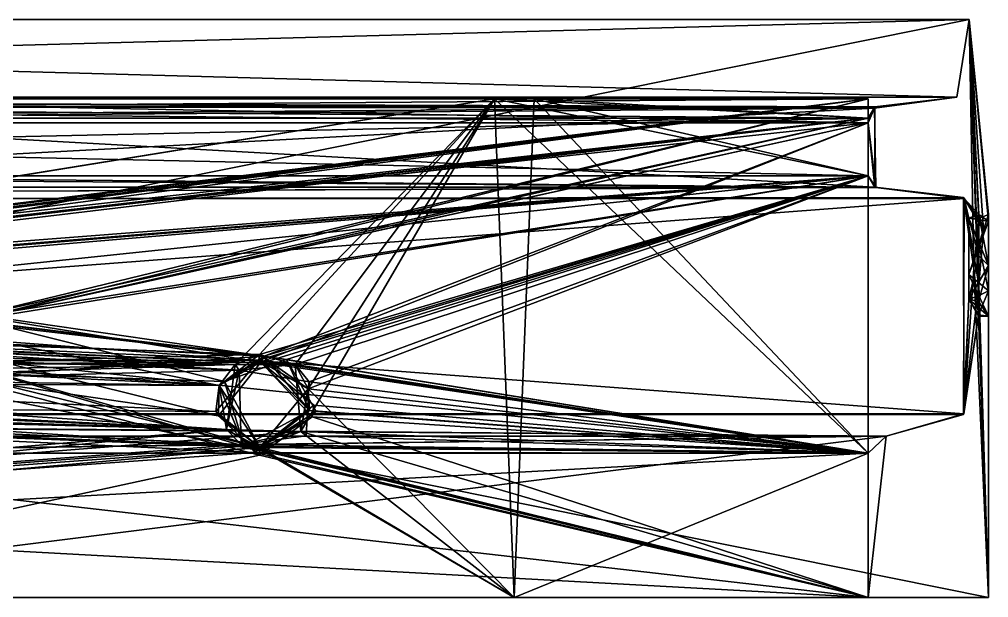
# Model space of a CAD drawing. Extents: x 0 to 0.6, y -0.12 to 0.
# Drawn here: x 0.3988 to 0.6, y -0.12 to 0 of the extents above; entities that cross this region are included whole.
import ezdxf

# ---------------------------------------------------------------- set-up
doc = ezdxf.new("R2010")
doc.units = 0
doc.header["$MEASUREMENT"] = 0

msp = doc.modelspace()

# ---------------------------------------------------------------- linework, layer by layer
for points in [[(0.600001, -0.12, 2.7), (0.004019, 0, 2.695982), (0.000001, -0.12, 2.7)], [(0.595983, 0, 0.004018), (0.000001, -0.12), (0.004019, 0, 0.004018)], [(0.600001, -0.12), (0.000001, -0.12), (0.595983, 0, 0.004018)], [(0.595983, 0, 2.695982), (0.006523, -0.016012, 2.693478), (0.004019, 0, 2.695982)], [(0.595983, 0, 2.695982), (0.004019, 0, 2.695982), (0.600001, -0.12, 2.7)], [(0.593427, -0.01614, 0.006574), (0.004019, 0, 0.004018), (0.006583, -0.01618, 0.006581)], [(0.595983, 0, 0.004018), (0.004019, 0, 0.004018), (0.593427, -0.01614, 0.006574)], [(0.593427, -0.01614, 2.693426), (0.006523, -0.016012, 2.693478), (0.595983, 0, 2.695982)], [(0.593427, -0.01614, 2.693426), (0.595983, 0, 0.004018), (0.593427, -0.01614, 0.006574)], [(0.595983, 0, 2.695982), (0.595983, 0, 0.004018), (0.593427, -0.01614, 2.693426)], [(0.595983, 0, 2.695982), (0.59897, -0.043775, 2.157854), (0.59794, -0.040525, 2.145786)], [(0.595983, 0, 2.695982), (0.597936, -0.055101, 2.160101), (0.59897, -0.043775, 2.157854)], [(0.600001, -0.12, 2.7), (0.597936, -0.055101, 2.160101), (0.595983, 0, 2.695982)], [(0.595983, 0, 2.695982), (0.600001, -0.041888, 1.34635), (0.595983, 0, 0.004018)], [(0.59794, -0.040525, 2.145786), (0.600001, -0.041888, 1.34635), (0.595983, 0, 2.695982)], [(0.595983, 0, 0.004018), (0.596905, -0.051716, 0.539404), (0.600001, -0.12)], [(0.59794, -0.041346, 0.545386), (0.596905, -0.051716, 0.539404), (0.595983, 0, 0.004018)], [(0.595983, 0, 0.004018), (0.600001, -0.040525, 0.554214), (0.59794, -0.041346, 0.545386)], [(0.600001, -0.041888, 1.34635), (0.600001, -0.040525, 0.554214), (0.595983, 0, 0.004018)], [(0.006523, -0.016012, 2.693478), (0.576333, -0.018416, 2.676332), (0.023035, -0.017805, 2.676966)], [(0.593427, -0.01614, 2.693426), (0.576333, -0.018416, 2.676332), (0.006523, -0.016012, 2.693478)], [(0.593427, -0.01614, 0.006574), (0.006583, -0.01618, 0.006581), (0.576357, -0.018162, 0.023644)], [(0.576357, -0.018162, 0.023644), (0.006583, -0.01618, 0.006581), (0.02343, -0.018123, 0.023429)], [(0.023035, -0.017805, 2.676966), (0.576333, -0.018416, 2.676332), (0.312498, -0.0205, 2.674933)], [(0.025001, -0.0165, 1.7875), (0.575001, -0.0165, 1.7875), (0.223527, -0.060749, 1.7875)], [(0.025001, -0.0165, 1.8125), (0.575001, -0.0165, 1.7875), (0.025001, -0.0165, 1.7875)], [(0.575001, -0.0165, 1.8125), (0.575001, -0.0165, 1.7875), (0.025001, -0.0165, 1.8125)], [(0.223628, -0.05957, 1.8125), (0.575001, -0.0165, 1.8125), (0.025001, -0.0165, 1.8125)], [(0.025001, -0.0165, 0.3125), (0.575001, -0.0215, 0.2875), (0.025001, -0.0215, 0.2875)], [(0.575001, -0.0165, 0.3125), (0.575001, -0.0215, 0.2875), (0.025001, -0.0165, 0.3125)], [(0.025001, -0.0165, 0.3125), (0.219994, -0.06147, 0.3125), (0.575001, -0.0165, 0.3125)], [(0.025001, -0.0165, 0.6), (0.497442, -0.0165, 0.5875), (0.10256, -0.0165, 0.5875)], [(0.575001, -0.0165, 0.6), (0.497442, -0.0165, 0.5875), (0.025001, -0.0165, 0.6)], [(0.219994, -0.06147, 0.6125), (0.575001, -0.0165, 0.6), (0.025001, -0.0165, 0.6)], [(0.497442, -0.0165, 2.1125), (0.025001, -0.0165, 2.1), (0.10256, -0.0165, 2.1125)], [(0.575001, -0.0165, 2.1), (0.025001, -0.0165, 2.1), (0.497442, -0.0165, 2.1125)], [(0.025001, -0.0165, 2.1), (0.575001, -0.0165, 2.1), (0.227848, -0.060749, 2.0875)], [(0.025001, -0.0165, 2.3875), (0.312498, -0.0165, 2.412433), (0.575001, -0.0165, 2.3875)], [(0.575001, -0.0165, 2.3875), (0.224646, -0.059891, 2.3875), (0.025001, -0.0165, 2.3875)], [(0.025001, -0.020492, 1.4875), (0.575001, -0.0165, 1.5), (0.575001, -0.0205, 1.4875)], [(0.025001, -0.0165, 1.5), (0.575001, -0.0165, 1.5), (0.025001, -0.020492, 1.4875)], [(0.025001, -0.0165, 1.5), (0.575001, -0.0205, 1.5125), (0.575001, -0.0165, 1.5)], [(0.025001, -0.0205, 1.5125), (0.575001, -0.0205, 1.5125), (0.025001, -0.0165, 1.5)], [(0.025001, -0.0165, 0.8875), (0.575001, -0.0165, 0.8875), (0.23105, -0.061607, 0.8875)], [(0.025001, -0.0165, 0.9125), (0.575001, -0.0165, 0.8875), (0.025001, -0.0165, 0.8875)], [(0.575001, -0.0165, 0.9125), (0.575001, -0.0165, 0.8875), (0.025001, -0.0165, 0.9125)], [(0.223628, -0.05957, 0.9125), (0.575001, -0.0165, 0.9125), (0.025001, -0.0165, 0.9125)], [(0.025001, -0.020492, 1.1875), (0.575001, -0.0165, 1.2), (0.575001, -0.0205, 1.1875)], [(0.025001, -0.0165, 1.2), (0.575001, -0.0165, 1.2), (0.025001, -0.020492, 1.1875)], [(0.025001, -0.0165, 1.2), (0.575001, -0.0205, 1.2125), (0.575001, -0.0165, 1.2)], [(0.025001, -0.0205, 1.2125), (0.575001, -0.0205, 1.2125), (0.025001, -0.0165, 1.2)], [(0.497442, -0.0165, 0.5875), (0.223527, -0.060749, 0.5875), (0.10256, -0.0165, 0.5875)], [(0.10256, -0.0165, 2.1125), (0.219994, -0.06147, 2.1125), (0.497442, -0.0165, 2.1125)], [(0.575001, -0.0165, 0.3125), (0.219994, -0.06147, 0.3125), (0.386703, -0.062218, 0.3125)], [(0.219994, -0.06147, 0.6125), (0.575001, -0.0205, 0.6125), (0.575001, -0.0165, 0.6)], [(0.497442, -0.0165, 2.1125), (0.219994, -0.06147, 2.1125), (0.448628, -0.06957, 2.1125)], [(0.223527, -0.060749, 1.7875), (0.575001, -0.0165, 1.7875), (0.575001, -0.0205, 1.7875)], [(0.497442, -0.0165, 0.5875), (0.443597, -0.071654, 0.5875), (0.223527, -0.060749, 0.5875)], [(0.223628, -0.05957, 1.8125), (0.575001, -0.0205, 1.8125), (0.575001, -0.0165, 1.8125)], [(0.223628, -0.05957, 0.9125), (0.575001, -0.0205, 0.9125), (0.575001, -0.0165, 0.9125)], [(0.388298, -0.062594, 2.3875), (0.224646, -0.059891, 2.3875), (0.575001, -0.0165, 2.3875)], [(0.227848, -0.060749, 2.0875), (0.575001, -0.0165, 2.1), (0.575001, -0.0205, 2.0875)], [(0.23105, -0.061607, 0.8875), (0.575001, -0.0165, 0.8875), (0.575001, -0.0205, 0.8875)], [(0.575001, -0.0165, 2.3875), (0.312498, -0.0165, 2.412433), (0.575001, -0.0215, 2.4125)], [(0.391585, -0.061803, 2.413484), (0.575001, -0.0215, 2.4125), (0.312498, -0.0165, 2.412433)], [(0.386703, -0.062218, 0.3125), (0.575001, -0.0205, 0.3125), (0.575001, -0.0165, 0.3125)], [(0.575001, -0.0165, 2.3875), (0.575001, -0.0205, 2.3875), (0.388298, -0.062594, 2.3875)], [(0.45605, -0.071607, 0.5875), (0.443597, -0.071654, 0.5875), (0.497442, -0.0165, 0.5875)], [(0.497442, -0.0165, 2.1125), (0.448628, -0.06957, 2.1125), (0.458749, -0.076651, 2.1125)], [(0.497442, -0.0165, 0.5875), (0.457229, -0.085546, 0.5875), (0.45605, -0.071607, 0.5875)], [(0.501545, -0.12, 0.5875), (0.457229, -0.085546, 0.5875), (0.497442, -0.0165, 0.5875)], [(0.497442, -0.0165, 2.1125), (0.458749, -0.076651, 2.1125), (0.501545, -0.12, 2.1125)], [(0.505648, -0.0165, 0.5875), (0.497442, -0.0165, 0.5875), (0.575001, -0.0165, 0.6)], [(0.575001, -0.0165, 0.508774), (0.497442, -0.0165, 0.5875), (0.505648, -0.0165, 0.5875)], [(0.575001, -0.09, 0.504376), (0.501545, -0.12, 0.5875), (0.497442, -0.0165, 0.5875)], [(0.497442, -0.0165, 0.5875), (0.575001, -0.0325, 0.504376), (0.575001, -0.09, 0.504376)], [(0.497442, -0.0165, 0.5875), (0.575001, -0.0205, 0.508774), (0.575001, -0.0325, 0.504376)], [(0.575001, -0.0165, 0.508774), (0.575001, -0.0205, 0.508774), (0.497442, -0.0165, 0.5875)], [(0.497442, -0.0165, 2.1125), (0.505648, -0.0165, 2.1125), (0.575001, -0.0165, 2.1)], [(0.497442, -0.0165, 2.1125), (0.575001, -0.0165, 2.191226), (0.505648, -0.0165, 2.1125)], [(0.575001, -0.09, 2.195624), (0.497442, -0.0165, 2.1125), (0.501545, -0.12, 2.1125)], [(0.575001, -0.0325, 2.195624), (0.497442, -0.0165, 2.1125), (0.575001, -0.09, 2.195624)], [(0.575001, -0.0205, 2.191226), (0.497442, -0.0165, 2.1125), (0.575001, -0.0325, 2.195624)], [(0.575001, -0.0165, 2.191226), (0.497442, -0.0165, 2.1125), (0.575001, -0.0205, 2.191226)], [(0.575001, -0.09, 0.513171), (0.505648, -0.0165, 0.5875), (0.501545, -0.12, 0.5875)], [(0.575001, -0.09, 0.5875), (0.501545, -0.12, 0.5875), (0.505648, -0.0165, 0.5875)], [(0.575001, -0.09, 2.186829), (0.501545, -0.12, 2.1125), (0.505648, -0.0165, 2.1125)], [(0.501545, -0.12, 2.1125), (0.575001, -0.09, 2.1125), (0.505648, -0.0165, 2.1125)], [(0.575001, -0.0325, 0.513171), (0.505648, -0.0165, 0.5875), (0.575001, -0.09, 0.513171)], [(0.575001, -0.0205, 0.508774), (0.505648, -0.0165, 0.5875), (0.575001, -0.0325, 0.513171)], [(0.575001, -0.0165, 0.508774), (0.505648, -0.0165, 0.5875), (0.575001, -0.0205, 0.508774)], [(0.575001, -0.0205, 0.5875), (0.505648, -0.0165, 0.5875), (0.575001, -0.0165, 0.6)], [(0.575001, -0.0325, 0.5875), (0.505648, -0.0165, 0.5875), (0.575001, -0.0205, 0.5875)], [(0.575001, -0.09, 0.5875), (0.505648, -0.0165, 0.5875), (0.575001, -0.0325, 0.5875)], [(0.505648, -0.0165, 2.1125), (0.575001, -0.0325, 2.186829), (0.575001, -0.09, 2.186829)], [(0.505648, -0.0165, 2.1125), (0.575001, -0.0205, 2.191226), (0.575001, -0.0325, 2.186829)], [(0.575001, -0.0165, 2.191226), (0.575001, -0.0205, 2.191226), (0.505648, -0.0165, 2.1125)], [(0.575001, -0.0205, 2.1125), (0.575001, -0.0165, 2.1), (0.505648, -0.0165, 2.1125)], [(0.505648, -0.0165, 2.1125), (0.575001, -0.0325, 2.1125), (0.575001, -0.0205, 2.1125)], [(0.505648, -0.0165, 2.1125), (0.575001, -0.09, 2.1125), (0.575001, -0.0325, 2.1125)], [(0.575001, -0.0165, 1.8125), (0.575001, -0.0205, 1.7875), (0.575001, -0.0165, 1.7875)], [(0.575001, -0.0205, 1.8125), (0.575001, -0.0205, 1.7875), (0.575001, -0.0165, 1.8125)], [(0.575001, -0.0205, 0.3125), (0.575001, -0.0215, 0.2875), (0.575001, -0.0165, 0.3125)], [(0.575001, -0.0205, 0.6125), (0.575001, -0.0205, 0.5875), (0.575001, -0.0165, 0.6)], [(0.575001, -0.0205, 2.1125), (0.575001, -0.0205, 2.0875), (0.575001, -0.0165, 2.1)], [(0.575001, -0.0215, 2.4125), (0.575001, -0.0205, 2.3875), (0.575001, -0.0165, 2.3875)], [(0.575001, -0.0205, 1.5125), (0.575001, -0.0205, 1.4875), (0.575001, -0.0165, 1.5)], [(0.575001, -0.0165, 0.9125), (0.575001, -0.0205, 0.8875), (0.575001, -0.0165, 0.8875)], [(0.575001, -0.0205, 0.9125), (0.575001, -0.0205, 0.8875), (0.575001, -0.0165, 0.9125)], [(0.575001, -0.0205, 1.2125), (0.575001, -0.0205, 1.1875), (0.575001, -0.0165, 1.2)], [(0.576333, -0.018416, 2.676332), (0.593427, -0.01614, 0.006574), (0.576357, -0.018162, 0.023644)], [(0.593427, -0.01614, 2.693426), (0.593427, -0.01614, 0.006574), (0.576333, -0.018416, 2.676332)], [(0.576357, -0.018162, 0.023644), (0.02343, -0.018123, 0.023429), (0.312498, -0.020064, 0.024966)], [(0.312498, -0.020064, 0.024966), (0.576358, -0.034837, 0.023643), (0.576357, -0.018162, 0.023644)], [(0.312498, -0.0325, 2.674933), (0.576333, -0.018416, 2.676332), (0.576576, -0.034877, 2.676575)], [(0.312498, -0.0205, 2.674933), (0.576333, -0.018416, 2.676332), (0.312498, -0.0325, 2.674933)], [(0.312498, -0.032989, 0.024962), (0.576358, -0.034837, 0.023643), (0.312498, -0.020064, 0.024966)], [(0.575001, -0.0205, 0.3125), (0.576357, -0.018162, 0.023644), (0.575001, -0.0215, 0.2875)], [(0.575001, -0.0205, 0.508774), (0.576357, -0.018162, 0.023644), (0.575001, -0.0205, 0.3125)], [(0.575001, -0.0205, 0.5875), (0.576357, -0.018162, 0.023644), (0.575001, -0.0205, 0.508774)], [(0.575001, -0.0205, 0.6125), (0.576357, -0.018162, 0.023644), (0.575001, -0.0205, 0.5875)], [(0.575001, -0.0205, 0.8875), (0.576357, -0.018162, 0.023644), (0.575001, -0.0205, 0.6125)], [(0.575001, -0.0205, 0.9125), (0.576357, -0.018162, 0.023644), (0.575001, -0.0205, 0.8875)], [(0.575001, -0.0205, 1.1875), (0.576357, -0.018162, 0.023644), (0.575001, -0.0205, 0.9125)], [(0.575001, -0.0205, 1.2125), (0.576357, -0.018162, 0.023644), (0.575001, -0.0205, 1.1875)], [(0.575001, -0.0205, 1.4875), (0.576357, -0.018162, 0.023644), (0.575001, -0.0205, 1.2125)], [(0.575001, -0.0205, 1.4875), (0.576333, -0.018416, 2.676332), (0.576357, -0.018162, 0.023644)], [(0.575001, -0.0215, 0.2875), (0.576357, -0.018162, 0.023644), (0.576358, -0.034837, 0.023643)], [(0.575001, -0.0205, 1.5125), (0.576333, -0.018416, 2.676332), (0.575001, -0.0205, 1.4875)], [(0.575001, -0.0205, 1.7875), (0.576333, -0.018416, 2.676332), (0.575001, -0.0205, 1.5125)], [(0.575001, -0.0205, 1.8125), (0.576333, -0.018416, 2.676332), (0.575001, -0.0205, 1.7875)], [(0.575001, -0.0205, 2.0875), (0.576333, -0.018416, 2.676332), (0.575001, -0.0205, 1.8125)], [(0.575001, -0.0205, 2.1125), (0.576333, -0.018416, 2.676332), (0.575001, -0.0205, 2.0875)], [(0.575001, -0.0205, 2.191226), (0.576333, -0.018416, 2.676332), (0.575001, -0.0205, 2.1125)], [(0.575001, -0.0205, 2.3875), (0.576333, -0.018416, 2.676332), (0.575001, -0.0205, 2.191226)], [(0.575001, -0.0215, 2.4125), (0.576333, -0.018416, 2.676332), (0.575001, -0.0205, 2.3875)], [(0.575001, -0.0215, 2.4125), (0.576576, -0.034877, 2.676575), (0.576333, -0.018416, 2.676332)], [(0.025001, -0.020492, 1.4875), (0.575001, -0.0205, 1.4875), (0.025001, -0.0325, 1.4875)], [(0.025001, -0.020492, 1.1875), (0.575001, -0.0205, 1.1875), (0.025001, -0.0325, 1.1875)], [(0.025001, -0.0325, 1.4875), (0.575001, -0.0205, 1.4875), (0.575001, -0.0325, 1.4875)], [(0.025001, -0.0205, 1.5125), (0.575001, -0.0325, 1.5125), (0.575001, -0.0205, 1.5125)], [(0.025001, -0.0325, 1.5125), (0.575001, -0.0325, 1.5125), (0.025001, -0.0205, 1.5125)], [(0.025001, -0.0325, 1.1875), (0.575001, -0.0205, 1.1875), (0.575001, -0.0325, 1.1875)], [(0.025001, -0.0205, 1.2125), (0.575001, -0.0325, 1.2125), (0.575001, -0.0205, 1.2125)], [(0.025001, -0.0325, 1.2125), (0.575001, -0.0325, 1.2125), (0.025001, -0.0205, 1.2125)], [(0.575001, -0.0215, 0.2875), (0.224646, -0.059891, 0.2875), (0.025001, -0.0215, 0.2875)], [(0.575001, -0.0205, 0.6125), (0.219994, -0.06147, 0.6125), (0.575001, -0.0325, 0.6125)], [(0.223527, -0.060749, 1.7875), (0.575001, -0.0205, 1.7875), (0.575001, -0.0325, 1.7875)], [(0.575001, -0.0205, 1.8125), (0.223628, -0.05957, 1.8125), (0.575001, -0.0325, 1.8125)], [(0.575001, -0.0205, 0.9125), (0.223628, -0.05957, 0.9125), (0.575001, -0.0325, 0.9125)], [(0.392254, -0.061615, 0.285468), (0.224646, -0.059891, 0.2875), (0.575001, -0.0215, 0.2875)], [(0.227848, -0.060749, 2.0875), (0.575001, -0.0205, 2.0875), (0.575001, -0.0325, 2.0875)], [(0.23105, -0.061607, 0.8875), (0.575001, -0.0205, 0.8875), (0.575001, -0.0325, 0.8875)], [(0.386703, -0.062218, 0.3125), (0.575001, -0.0325, 0.3125), (0.575001, -0.0205, 0.3125)], [(0.388298, -0.062594, 2.3875), (0.575001, -0.0205, 2.3875), (0.575001, -0.0325, 2.3875)], [(0.448921, -0.07111, 2.4125), (0.575001, -0.0215, 2.4125), (0.391585, -0.061803, 2.413484)], [(0.392254, -0.061615, 0.285468), (0.575001, -0.0215, 0.2875), (0.449646, -0.069891, 0.2875)], [(0.448921, -0.07111, 2.4125), (0.575001, -0.09, 2.4125), (0.575001, -0.0215, 2.4125)], [(0.575001, -0.09, 0.2875), (0.449646, -0.069891, 0.2875), (0.575001, -0.0215, 0.2875)], [(0.575001, -0.0205, 1.2125), (0.575001, -0.0325, 1.4875), (0.575001, -0.0205, 1.4875)], [(0.575001, -0.0325, 1.2125), (0.575001, -0.0325, 1.4875), (0.575001, -0.0205, 1.2125)], [(0.575001, -0.0325, 1.1875), (0.575001, -0.0205, 0.9125), (0.575001, -0.0325, 0.9125)], [(0.575001, -0.0205, 1.1875), (0.575001, -0.0205, 0.9125), (0.575001, -0.0325, 1.1875)], [(0.575001, -0.0325, 0.8875), (0.575001, -0.0205, 0.6125), (0.575001, -0.0325, 0.6125)], [(0.575001, -0.0205, 0.8875), (0.575001, -0.0205, 0.6125), (0.575001, -0.0325, 0.8875)], [(0.575001, -0.0205, 1.5125), (0.575001, -0.0325, 1.7875), (0.575001, -0.0205, 1.7875)], [(0.575001, -0.0325, 1.5125), (0.575001, -0.0325, 1.7875), (0.575001, -0.0205, 1.5125)], [(0.575001, -0.0325, 2.3875), (0.575001, -0.0205, 2.191226), (0.575001, -0.0325, 2.195624)], [(0.575001, -0.0205, 2.3875), (0.575001, -0.0205, 2.191226), (0.575001, -0.0325, 2.3875)], [(0.575001, -0.0205, 2.1125), (0.575001, -0.0325, 2.186829), (0.575001, -0.0205, 2.191226)], [(0.575001, -0.0325, 2.1125), (0.575001, -0.0325, 2.186829), (0.575001, -0.0205, 2.1125)], [(0.575001, -0.0325, 2.0875), (0.575001, -0.0205, 1.8125), (0.575001, -0.0325, 1.8125)], [(0.575001, -0.0205, 2.0875), (0.575001, -0.0205, 1.8125), (0.575001, -0.0325, 2.0875)], [(0.575001, -0.0325, 0.5875), (0.575001, -0.0205, 0.508774), (0.575001, -0.0325, 0.513171)], [(0.575001, -0.0205, 0.5875), (0.575001, -0.0205, 0.508774), (0.575001, -0.0325, 0.5875)], [(0.575001, -0.0325, 0.504376), (0.575001, -0.0205, 0.3125), (0.575001, -0.0325, 0.3125)], [(0.575001, -0.0205, 0.508774), (0.575001, -0.0205, 0.3125), (0.575001, -0.0325, 0.504376)], [(0.575001, -0.0215, 0.2875), (0.575001, -0.0325, 0.3125), (0.575001, -0.09, 0.2875)], [(0.575001, -0.09, 2.3875), (0.575001, -0.0215, 2.4125), (0.575001, -0.09, 2.4125)], [(0.575001, -0.0325, 2.3875), (0.575001, -0.0215, 2.4125), (0.575001, -0.09, 2.3875)], [(0.576358, -0.034837, 0.023643), (0.575001, -0.0325, 0.3125), (0.575001, -0.0215, 0.2875)], [(0.575001, -0.0325, 2.3875), (0.576576, -0.034877, 2.676575), (0.575001, -0.0215, 2.4125)], [(0.312498, -0.0325, 2.674933), (0.576576, -0.034877, 2.676575), (0.023644, -0.034837, 2.676357)], [(0.312498, -0.032989, 0.024962), (0.023644, -0.034837, 0.023643), (0.576358, -0.034837, 0.023643)], [(0.025001, -0.09, 1.4875), (0.575001, -0.0325, 1.4875), (0.575001, -0.09, 1.4875)], [(0.025001, -0.0325, 1.4875), (0.575001, -0.0325, 1.4875), (0.025001, -0.09, 1.4875)], [(0.025001, -0.0325, 1.5125), (0.575001, -0.09, 1.5125), (0.575001, -0.0325, 1.5125)], [(0.025001, -0.09, 1.5125), (0.575001, -0.09, 1.5125), (0.025001, -0.0325, 1.5125)], [(0.025001, -0.09, 1.1875), (0.575001, -0.0325, 1.1875), (0.575001, -0.09, 1.1875)], [(0.025001, -0.0325, 1.1875), (0.575001, -0.0325, 1.1875), (0.025001, -0.09, 1.1875)], [(0.025001, -0.0325, 1.2125), (0.575001, -0.09, 1.2125), (0.575001, -0.0325, 1.2125)], [(0.025001, -0.09, 1.2125), (0.575001, -0.09, 1.2125), (0.025001, -0.0325, 1.2125)], [(0.575001, -0.0325, 0.6125), (0.219994, -0.06147, 0.6125), (0.448628, -0.06957, 0.6125)], [(0.223527, -0.060749, 1.7875), (0.575001, -0.0325, 1.7875), (0.45605, -0.071607, 1.7875)], [(0.575001, -0.0325, 1.8125), (0.223628, -0.05957, 1.8125), (0.444455, -0.072772, 1.8125)], [(0.575001, -0.0325, 0.9125), (0.223628, -0.05957, 0.9125), (0.444455, -0.072772, 0.9125)], [(0.227848, -0.060749, 2.0875), (0.575001, -0.0325, 2.0875), (0.448527, -0.070749, 2.0875)], [(0.23105, -0.061607, 0.8875), (0.575001, -0.0325, 0.8875), (0.45605, -0.071607, 0.8875)], [(0.386703, -0.062218, 0.3125), (0.454245, -0.070565, 0.3125), (0.575001, -0.0325, 0.3125)], [(0.388298, -0.062594, 2.3875), (0.575001, -0.0325, 2.3875), (0.449646, -0.069891, 2.3875)], [(0.444455, -0.072772, 1.8125), (0.458933, -0.075253, 1.8125), (0.575001, -0.0325, 1.8125)], [(0.444455, -0.072772, 0.9125), (0.458933, -0.075253, 0.9125), (0.575001, -0.0325, 0.9125)], [(0.448527, -0.070749, 2.0875), (0.575001, -0.0325, 2.0875), (0.575001, -0.09, 2.0875)], [(0.448628, -0.06957, 0.6125), (0.458749, -0.076651, 0.6125), (0.575001, -0.0325, 0.6125)], [(0.575001, -0.09, 2.3875), (0.449646, -0.069891, 2.3875), (0.575001, -0.0325, 2.3875)], [(0.575001, -0.0325, 0.3125), (0.454245, -0.070565, 0.3125), (0.575001, -0.09, 0.3125)], [(0.45605, -0.071607, 1.7875), (0.575001, -0.0325, 1.7875), (0.575001, -0.09, 1.7875)], [(0.45605, -0.071607, 0.8875), (0.575001, -0.0325, 0.8875), (0.575001, -0.09, 0.8875)], [(0.575001, -0.0325, 0.6125), (0.458749, -0.076651, 0.6125), (0.575001, -0.09, 0.6125)], [(0.575001, -0.0325, 1.8125), (0.458933, -0.075253, 1.8125), (0.575001, -0.09, 1.8125)], [(0.575001, -0.0325, 0.9125), (0.458933, -0.075253, 0.9125), (0.575001, -0.09, 0.9125)], [(0.575001, -0.09, 1.7875), (0.575001, -0.0325, 1.8125), (0.575001, -0.09, 1.8125)], [(0.575001, -0.0325, 1.7875), (0.575001, -0.0325, 1.8125), (0.575001, -0.09, 1.7875)], [(0.575001, -0.09, 0.2875), (0.575001, -0.0325, 0.3125), (0.575001, -0.09, 0.3125)], [(0.575001, -0.09, 0.504376), (0.575001, -0.0325, 0.513171), (0.575001, -0.09, 0.513171)], [(0.575001, -0.0325, 0.504376), (0.575001, -0.0325, 0.513171), (0.575001, -0.09, 0.504376)], [(0.575001, -0.09, 0.5875), (0.575001, -0.0325, 0.6125), (0.575001, -0.09, 0.6125)], [(0.575001, -0.0325, 0.5875), (0.575001, -0.0325, 0.6125), (0.575001, -0.09, 0.5875)], [(0.575001, -0.09, 2.186829), (0.575001, -0.0325, 2.195624), (0.575001, -0.09, 2.195624)], [(0.575001, -0.0325, 2.186829), (0.575001, -0.0325, 2.195624), (0.575001, -0.09, 2.186829)], [(0.575001, -0.09, 2.0875), (0.575001, -0.0325, 2.1125), (0.575001, -0.09, 2.1125)], [(0.575001, -0.0325, 2.0875), (0.575001, -0.0325, 2.1125), (0.575001, -0.09, 2.0875)], [(0.575001, -0.09, 1.4875), (0.575001, -0.0325, 1.5125), (0.575001, -0.09, 1.5125)], [(0.575001, -0.0325, 1.4875), (0.575001, -0.0325, 1.5125), (0.575001, -0.09, 1.4875)], [(0.575001, -0.09, 0.8875), (0.575001, -0.0325, 0.9125), (0.575001, -0.09, 0.9125)], [(0.575001, -0.0325, 0.8875), (0.575001, -0.0325, 0.9125), (0.575001, -0.09, 0.8875)], [(0.575001, -0.09, 1.1875), (0.575001, -0.0325, 1.2125), (0.575001, -0.09, 1.2125)], [(0.575001, -0.0325, 1.1875), (0.575001, -0.0325, 1.2125), (0.575001, -0.09, 1.1875)], [(0.576358, -0.034837, 0.023643), (0.575001, -0.0325, 0.504376), (0.575001, -0.0325, 0.3125)], [(0.575001, -0.0325, 0.513171), (0.575001, -0.0325, 0.504376), (0.576358, -0.034837, 0.023643)], [(0.576358, -0.034837, 0.023643), (0.575001, -0.0325, 0.5875), (0.575001, -0.0325, 0.513171)], [(0.576358, -0.034837, 0.023643), (0.575001, -0.0325, 0.6125), (0.575001, -0.0325, 0.5875)], [(0.575001, -0.0325, 0.8875), (0.575001, -0.0325, 0.6125), (0.576358, -0.034837, 0.023643)], [(0.576358, -0.034837, 0.023643), (0.575001, -0.0325, 0.9125), (0.575001, -0.0325, 0.8875)], [(0.576358, -0.034837, 0.023643), (0.575001, -0.0325, 1.1875), (0.575001, -0.0325, 0.9125)], [(0.575001, -0.0325, 1.2125), (0.575001, -0.0325, 1.1875), (0.576358, -0.034837, 0.023643)], [(0.575001, -0.0325, 2.195624), (0.576576, -0.034877, 2.676575), (0.575001, -0.0325, 2.3875)], [(0.575001, -0.0325, 2.186829), (0.576576, -0.034877, 2.676575), (0.575001, -0.0325, 2.195624)], [(0.575001, -0.0325, 2.1125), (0.576576, -0.034877, 2.676575), (0.575001, -0.0325, 2.186829)], [(0.575001, -0.0325, 2.0875), (0.576576, -0.034877, 2.676575), (0.575001, -0.0325, 2.1125)], [(0.575001, -0.0325, 1.8125), (0.576576, -0.034877, 2.676575), (0.575001, -0.0325, 2.0875)], [(0.575001, -0.0325, 1.7875), (0.576576, -0.034877, 2.676575), (0.575001, -0.0325, 1.8125)], [(0.575001, -0.0325, 1.5125), (0.576576, -0.034877, 2.676575), (0.575001, -0.0325, 1.7875)], [(0.575001, -0.0325, 1.4875), (0.576576, -0.034877, 2.676575), (0.575001, -0.0325, 1.5125)], [(0.575001, -0.0325, 1.2125), (0.576576, -0.034877, 2.676575), (0.575001, -0.0325, 1.4875)], [(0.576358, -0.034837, 0.023643), (0.576576, -0.034877, 2.676575), (0.575001, -0.0325, 1.2125)], [(0.004789, -0.037459, 0.004788), (0.576358, -0.034837, 0.023643), (0.023644, -0.034837, 0.023643)], [(0.594807, -0.036991, 0.005194), (0.576358, -0.034837, 0.023643), (0.004789, -0.037459, 0.004788)], [(0.576576, -0.034877, 2.676575), (0.004909, -0.037311, 2.695091), (0.023644, -0.034837, 2.676357)], [(0.004909, -0.037311, 2.695091), (0.576576, -0.034877, 2.676575), (0.594896, -0.037153, 2.694895)], [(0.594896, -0.037153, 2.694895), (0.576358, -0.034837, 0.023643), (0.594807, -0.036991, 0.005194)], [(0.594896, -0.037153, 2.694895), (0.576576, -0.034877, 2.676575), (0.576358, -0.034837, 0.023643)], [(0.594807, -0.036991, 0.005194), (0.004789, -0.037459, 0.004788), (0.594874, -0.081847, 0.005127)], [(0.594874, -0.081847, 0.005127), (0.004789, -0.037459, 0.004788), (0.004823, -0.081669, 0.004822)], [(0.594896, -0.037153, 2.694895), (0.005217, -0.082009, 2.694784), (0.004909, -0.037311, 2.695091)], [(0.594784, -0.082009, 2.694784), (0.005217, -0.082009, 2.694784), (0.594896, -0.037153, 2.694895)], [(0.594896, -0.037153, 2.694895), (0.597936, -0.055101, 2.160101), (0.594784, -0.082009, 2.694784)], [(0.596905, -0.051716, 0.539404), (0.59794, -0.041346, 0.545386), (0.594807, -0.036991, 0.005194)], [(0.594874, -0.081847, 0.005127), (0.596905, -0.051716, 0.539404), (0.594807, -0.036991, 0.005194)], [(0.594807, -0.036991, 0.005194), (0.595879, -0.041244, 1.351245), (0.594896, -0.037153, 2.694895)], [(0.59794, -0.041346, 0.545386), (0.595879, -0.041244, 1.351245), (0.594807, -0.036991, 0.005194)], [(0.59897, -0.043775, 2.157854), (0.597936, -0.055101, 2.160101), (0.594896, -0.037153, 2.694895)], [(0.594896, -0.037153, 2.694895), (0.59794, -0.040525, 2.145786), (0.59897, -0.043775, 2.157854)], [(0.594896, -0.037153, 2.694895), (0.595879, -0.041244, 1.351245), (0.59794, -0.040525, 2.145786)], [(0.597938, -0.049064, 2.139104), (0.595879, -0.041244, 1.351245), (0.59587, -0.058081, 1.355782)], [(0.600001, -0.051072, 1.360126), (0.59587, -0.058081, 1.355782), (0.595879, -0.041244, 1.351245)], [(0.597938, -0.046669, 0.560254), (0.595872, -0.052961, 1.340123), (0.595879, -0.041244, 1.351245)], [(0.600001, -0.041888, 1.34635), (0.595879, -0.041244, 1.351245), (0.595872, -0.052961, 1.340123)], [(0.600001, -0.041888, 1.34635), (0.595872, -0.052961, 1.340123), (0.600001, -0.056314, 1.341021)], [(0.59794, -0.040525, 2.145786), (0.595879, -0.041244, 1.351245), (0.597938, -0.049064, 2.139104)], [(0.597938, -0.046669, 0.560254), (0.595879, -0.041244, 1.351245), (0.59794, -0.041346, 0.545386)], [(0.600001, -0.051072, 1.360126), (0.595879, -0.041244, 1.351245), (0.600001, -0.041888, 1.34635)], [(0.597938, -0.049064, 2.139104), (0.600001, -0.051072, 1.360126), (0.59794, -0.040525, 2.145786)], [(0.600001, -0.041888, 1.34635), (0.597938, -0.046669, 0.560254), (0.600001, -0.040525, 0.554214)], [(0.600001, -0.040525, 0.554214), (0.597938, -0.046669, 0.560254), (0.59794, -0.041346, 0.545386)], [(0.600001, -0.056314, 1.341021), (0.597938, -0.046669, 0.560254), (0.600001, -0.041888, 1.34635)], [(0.59794, -0.040525, 2.145786), (0.600001, -0.051072, 1.360126), (0.600001, -0.041888, 1.34635)], [(0.597935, -0.057404, 0.558737), (0.595872, -0.052961, 1.340123), (0.597938, -0.046669, 0.560254)], [(0.600001, -0.056314, 1.341021), (0.597935, -0.057404, 0.558737), (0.597938, -0.046669, 0.560254)], [(0.597938, -0.049064, 2.139104), (0.59587, -0.058081, 1.355782), (0.597935, -0.058575, 2.142161)], [(0.597935, -0.058575, 2.142161), (0.600001, -0.051072, 1.360126), (0.597938, -0.049064, 2.139104)], [(0.594874, -0.081847, 0.005127), (0.597934, -0.061319, 0.548092), (0.596905, -0.051716, 0.539404)], [(0.600001, -0.061619, 1.351438), (0.59587, -0.058081, 1.355782), (0.600001, -0.051072, 1.360126)], [(0.600001, -0.12), (0.596905, -0.051716, 0.539404), (0.597934, -0.061319, 0.548092)], [(0.597935, -0.058575, 2.142161), (0.600001, -0.061619, 1.351438), (0.600001, -0.051072, 1.360126)], [(0.597935, -0.057404, 0.558737), (0.59587, -0.058081, 1.355782), (0.595872, -0.052961, 1.340123)], [(0.600001, -0.061619, 1.351438), (0.595872, -0.052961, 1.340123), (0.59587, -0.058081, 1.355782)], [(0.600001, -0.056314, 1.341021), (0.595872, -0.052961, 1.340123), (0.600001, -0.061619, 1.351438)], [(0.594784, -0.082009, 2.694784), (0.597936, -0.055101, 2.160101), (0.597934, -0.061619, 2.151438)], [(0.600001, -0.12, 2.7), (0.597934, -0.061619, 2.151438), (0.597936, -0.055101, 2.160101)], [(0.600001, -0.056314, 1.341021), (0.597934, -0.061319, 0.548092), (0.597935, -0.057404, 0.558737)], [(0.600001, -0.061619, 1.351438), (0.597934, -0.061319, 0.548092), (0.600001, -0.056314, 1.341021)], [(0.594784, -0.082009, 2.694784), (0.59587, -0.058081, 1.355782), (0.594874, -0.081847, 0.005127)], [(0.597934, -0.061619, 2.151438), (0.59587, -0.058081, 1.355782), (0.594784, -0.082009, 2.694784)], [(0.597934, -0.061319, 0.548092), (0.594874, -0.081847, 0.005127), (0.59587, -0.058081, 1.355782)], [(0.597934, -0.061319, 0.548092), (0.59587, -0.058081, 1.355782), (0.597935, -0.057404, 0.558737)], [(0.597935, -0.058575, 2.142161), (0.59587, -0.058081, 1.355782), (0.597934, -0.061619, 2.151438)], [(0.444455, -0.072772, 1.8125), (0.223628, -0.05957, 1.8125), (0.233933, -0.065253, 1.8125)], [(0.444455, -0.072772, 0.9125), (0.223628, -0.05957, 0.9125), (0.233933, -0.065253, 0.9125)], [(0.597934, -0.061619, 2.151438), (0.600001, -0.061619, 1.351438), (0.597935, -0.058575, 2.142161)], [(0.448628, -0.06957, 0.6125), (0.219994, -0.06147, 0.6125), (0.232067, -0.061929, 0.6125)], [(0.448628, -0.06957, 2.1125), (0.219994, -0.06147, 2.1125), (0.232067, -0.061929, 2.1125)], [(0.45605, -0.071607, 1.7875), (0.443597, -0.071654, 1.7875), (0.223527, -0.060749, 1.7875)], [(0.443597, -0.071654, 1.7875), (0.234033, -0.071189, 1.7875), (0.223527, -0.060749, 1.7875)], [(0.443597, -0.071654, 0.5875), (0.23472, -0.065974, 0.5875), (0.223527, -0.060749, 0.5875)], [(0.448527, -0.070749, 2.0875), (0.235431, -0.071373, 2.0875), (0.227848, -0.060749, 2.0875)], [(0.45605, -0.071607, 0.8875), (0.443597, -0.071654, 0.8875), (0.23105, -0.061607, 0.8875)], [(0.443597, -0.071654, 0.8875), (0.233531, -0.075007, 0.8875), (0.23105, -0.061607, 0.8875)], [(0.448628, -0.06957, 0.6125), (0.232067, -0.061929, 0.6125), (0.233531, -0.075007, 0.6125)], [(0.440282, -0.075974, 2.1125), (0.232067, -0.061929, 2.1125), (0.233531, -0.075007, 2.1125)], [(0.448628, -0.06957, 2.1125), (0.232067, -0.061929, 2.1125), (0.440282, -0.075974, 2.1125)], [(0.396079, -0.063784, 0.3125), (0.454245, -0.070565, 0.3125), (0.386703, -0.062218, 0.3125)], [(0.396439, -0.071396, 2.414468), (0.448921, -0.07111, 2.4125), (0.391585, -0.061803, 2.413484)], [(0.449646, -0.069891, 0.2875), (0.39404, -0.073712, 0.2875), (0.392254, -0.061615, 0.285468)], [(0.597934, -0.061319, 0.548092), (0.600001, -0.061619, 1.351438), (0.600001, -0.12)], [(0.600001, -0.12, 2.7), (0.600001, -0.061619, 1.351438), (0.597934, -0.061619, 2.151438)], [(0.600001, -0.12), (0.600001, -0.061619, 1.351438), (0.600001, -0.12, 2.7)], [(0.449646, -0.069891, 2.3875), (0.397597, -0.067448, 2.3875), (0.388298, -0.062594, 2.3875)], [(0.394799, -0.073612, 0.3125), (0.4414, -0.075116, 0.3125), (0.396079, -0.063784, 0.3125)], [(0.396079, -0.063784, 0.3125), (0.4414, -0.075116, 0.3125), (0.454245, -0.070565, 0.3125)], [(0.444455, -0.072772, 1.8125), (0.233933, -0.065253, 1.8125), (0.228345, -0.078308, 1.8125)], [(0.444455, -0.072772, 0.9125), (0.233933, -0.065253, 0.9125), (0.228345, -0.078308, 0.9125)], [(0.443597, -0.071654, 0.5875), (0.228819, -0.078554, 0.5875), (0.23472, -0.065974, 0.5875)], [(0.397597, -0.067448, 2.3875), (0.440282, -0.075974, 2.3875), (0.393092, -0.075319, 2.3875)], [(0.397597, -0.067448, 2.3875), (0.449646, -0.069891, 2.3875), (0.440282, -0.075974, 2.3875)], [(0.448628, -0.06957, 0.6125), (0.233531, -0.075007, 0.6125), (0.440282, -0.075974, 0.6125)], [(0.39404, -0.073712, 0.2875), (0.449646, -0.069891, 0.2875), (0.440282, -0.075974, 0.2875)], [(0.443597, -0.071654, 0.5875), (0.448628, -0.06957, 0.6125), (0.440282, -0.075974, 0.6125)], [(0.448527, -0.070749, 2.0875), (0.448628, -0.06957, 2.1125), (0.440282, -0.075974, 2.1125)], [(0.449646, -0.069891, 0.2875), (0.4414, -0.075116, 0.3125), (0.440282, -0.075974, 0.2875)], [(0.449646, -0.069891, 2.3875), (0.448921, -0.07111, 2.4125), (0.440282, -0.075974, 2.3875)], [(0.449646, -0.069891, 0.2875), (0.454245, -0.070565, 0.3125), (0.4414, -0.075116, 0.3125)], [(0.45605, -0.071607, 0.5875), (0.448628, -0.06957, 0.6125), (0.443597, -0.071654, 0.5875)], [(0.448527, -0.070749, 2.0875), (0.458749, -0.076651, 2.1125), (0.448628, -0.06957, 2.1125)], [(0.45605, -0.071607, 0.5875), (0.458749, -0.076651, 0.6125), (0.448628, -0.06957, 0.6125)], [(0.459891, -0.080071, 2.3875), (0.448921, -0.07111, 2.4125), (0.449646, -0.069891, 2.3875)], [(0.459033, -0.081189, 0.2875), (0.454245, -0.070565, 0.3125), (0.449646, -0.069891, 0.2875)], [(0.459033, -0.081189, 0.2875), (0.449646, -0.069891, 0.2875), (0.575001, -0.09, 0.2875)], [(0.459891, -0.080071, 2.3875), (0.449646, -0.069891, 2.3875), (0.575001, -0.09, 2.3875)], [(0.234033, -0.071189, 1.7875), (0.441802, -0.085144, 1.7875), (0.217951, -0.075523, 1.7875)], [(0.439571, -0.081373, 2.0875), (0.227961, -0.079672, 2.0875), (0.235431, -0.071373, 2.0875)], [(0.441802, -0.085144, 0.5875), (0.228819, -0.078554, 0.5875), (0.443597, -0.071654, 0.5875)], [(0.441802, -0.085144, 0.8875), (0.233531, -0.075007, 0.8875), (0.443597, -0.071654, 0.8875)], [(0.441802, -0.085144, 1.7875), (0.234033, -0.071189, 1.7875), (0.443597, -0.071654, 1.7875)], [(0.439571, -0.081373, 2.0875), (0.235431, -0.071373, 2.0875), (0.448527, -0.070749, 2.0875)], [(0.440145, -0.082273, 2.4125), (0.396439, -0.071396, 2.414468), (0.386147, -0.07436, 2.413484)], [(0.396439, -0.071396, 2.414468), (0.440145, -0.082273, 2.4125), (0.448921, -0.07111, 2.4125)], [(0.448527, -0.070749, 2.0875), (0.440282, -0.075974, 2.1125), (0.439571, -0.081373, 2.0875)], [(0.440282, -0.075974, 2.3875), (0.448921, -0.07111, 2.4125), (0.440145, -0.082273, 2.4125)], [(0.443597, -0.071654, 0.5875), (0.440282, -0.075974, 0.6125), (0.441802, -0.085144, 0.5875)], [(0.443597, -0.071654, 1.7875), (0.444455, -0.072772, 1.8125), (0.441802, -0.085144, 1.7875)], [(0.443597, -0.071654, 0.8875), (0.444455, -0.072772, 0.9125), (0.441802, -0.085144, 0.8875)], [(0.45605, -0.071607, 1.7875), (0.444455, -0.072772, 1.8125), (0.443597, -0.071654, 1.7875)], [(0.45605, -0.071607, 0.8875), (0.444455, -0.072772, 0.9125), (0.443597, -0.071654, 0.8875)], [(0.45605, -0.071607, 1.7875), (0.458933, -0.075253, 1.8125), (0.444455, -0.072772, 1.8125)], [(0.45605, -0.071607, 0.8875), (0.458933, -0.075253, 0.9125), (0.444455, -0.072772, 0.9125)], [(0.448527, -0.070749, 2.0875), (0.575001, -0.09, 2.0875), (0.459033, -0.081189, 2.0875)], [(0.459033, -0.081189, 2.0875), (0.458749, -0.076651, 2.1125), (0.448527, -0.070749, 2.0875)], [(0.459891, -0.080071, 2.3875), (0.459573, -0.082491, 2.4125), (0.448921, -0.07111, 2.4125)], [(0.459573, -0.082491, 2.4125), (0.575001, -0.09, 2.4125), (0.448921, -0.07111, 2.4125)], [(0.459033, -0.081189, 0.2875), (0.460431, -0.081373, 0.3125), (0.454245, -0.070565, 0.3125)], [(0.454245, -0.070565, 0.3125), (0.460431, -0.081373, 0.3125), (0.575001, -0.09, 0.3125)], [(0.45605, -0.071607, 1.7875), (0.575001, -0.09, 1.7875), (0.457229, -0.085546, 1.7875)], [(0.457229, -0.085546, 1.7875), (0.458933, -0.075253, 1.8125), (0.45605, -0.071607, 1.7875)], [(0.457229, -0.085546, 0.5875), (0.458749, -0.076651, 0.6125), (0.45605, -0.071607, 0.5875)], [(0.45605, -0.071607, 0.8875), (0.575001, -0.09, 0.8875), (0.457229, -0.085546, 0.8875)], [(0.457229, -0.085546, 0.8875), (0.458933, -0.075253, 0.9125), (0.45605, -0.071607, 0.8875)], [(0.448743, -0.088867, 0.3125), (0.394799, -0.073612, 0.3125), (0.223344, -0.080211, 0.3125)], [(0.445473, -0.088554, 0.2875), (0.227961, -0.079672, 0.2875), (0.39404, -0.073712, 0.2875)], [(0.444455, -0.072772, 1.8125), (0.228345, -0.078308, 1.8125), (0.444857, -0.088199, 1.8125)], [(0.444455, -0.072772, 0.9125), (0.228345, -0.078308, 0.9125), (0.444857, -0.088199, 0.9125)], [(0.448628, -0.09043, 2.4125), (0.386147, -0.07436, 2.413484), (0.312498, -0.12, 2.412433)], [(0.440145, -0.082273, 2.4125), (0.386147, -0.07436, 2.413484), (0.448628, -0.09043, 2.4125)], [(0.445473, -0.088554, 0.2875), (0.39404, -0.073712, 0.2875), (0.440282, -0.075974, 0.2875)], [(0.4414, -0.075116, 0.3125), (0.394799, -0.073612, 0.3125), (0.448743, -0.088867, 0.3125)], [(0.441802, -0.085144, 1.7875), (0.444455, -0.072772, 1.8125), (0.444857, -0.088199, 1.8125)], [(0.441802, -0.085144, 0.8875), (0.444455, -0.072772, 0.9125), (0.444857, -0.088199, 0.9125)], [(0.441802, -0.085144, 1.7875), (0.025001, -0.12, 1.7875), (0.217951, -0.075523, 1.7875)], [(0.233531, -0.075007, 0.8875), (0.441802, -0.085144, 0.8875), (0.221331, -0.079672, 0.8875)], [(0.448743, -0.088867, 0.6125), (0.233531, -0.075007, 0.6125), (0.223344, -0.080211, 0.6125)], [(0.448743, -0.088867, 2.1125), (0.233531, -0.075007, 2.1125), (0.223344, -0.080211, 2.1125)], [(0.448743, -0.088867, 2.3875), (0.227961, -0.079672, 2.3875), (0.393092, -0.075319, 2.3875)], [(0.440282, -0.075974, 0.6125), (0.233531, -0.075007, 0.6125), (0.448743, -0.088867, 0.6125)], [(0.440282, -0.075974, 2.1125), (0.233531, -0.075007, 2.1125), (0.448743, -0.088867, 2.1125)], [(0.448743, -0.088867, 2.3875), (0.393092, -0.075319, 2.3875), (0.440282, -0.075974, 2.3875)], [(0.439571, -0.081373, 2.0875), (0.440282, -0.075974, 2.1125), (0.448743, -0.088867, 2.1125)], [(0.440282, -0.075974, 2.3875), (0.440145, -0.082273, 2.4125), (0.448743, -0.088867, 2.3875)], [(0.440282, -0.075974, 0.2875), (0.4414, -0.075116, 0.3125), (0.445473, -0.088554, 0.2875)], [(0.441802, -0.085144, 0.5875), (0.440282, -0.075974, 0.6125), (0.448743, -0.088867, 0.6125)], [(0.445473, -0.088554, 0.2875), (0.4414, -0.075116, 0.3125), (0.448743, -0.088867, 0.3125)], [(0.457229, -0.085546, 1.7875), (0.458347, -0.086404, 1.8125), (0.458933, -0.075253, 1.8125)], [(0.457229, -0.085546, 0.8875), (0.458347, -0.086404, 0.9125), (0.458933, -0.075253, 0.9125)], [(0.575001, -0.09, 1.8125), (0.458933, -0.075253, 1.8125), (0.458347, -0.086404, 1.8125)], [(0.575001, -0.09, 0.9125), (0.458933, -0.075253, 0.9125), (0.458347, -0.086404, 0.9125)], [(0.025001, -0.12, 1.8125), (0.444857, -0.088199, 1.8125), (0.228345, -0.078308, 1.8125)], [(0.025001, -0.12, 0.9125), (0.444857, -0.088199, 0.9125), (0.228345, -0.078308, 0.9125)], [(0.457229, -0.085546, 0.5875), (0.448743, -0.088867, 0.6125), (0.458749, -0.076651, 0.6125)], [(0.575001, -0.09, 0.6125), (0.458749, -0.076651, 0.6125), (0.448743, -0.088867, 0.6125)], [(0.459033, -0.081189, 2.0875), (0.448743, -0.088867, 2.1125), (0.458749, -0.076651, 2.1125)], [(0.501545, -0.12, 2.1125), (0.458749, -0.076651, 2.1125), (0.448743, -0.088867, 2.1125)], [(0.025001, -0.12, 0.2875), (0.227961, -0.079672, 0.2875), (0.445473, -0.088554, 0.2875)], [(0.447728, -0.089856, 2.0875), (0.025001, -0.12, 2.0875), (0.227961, -0.079672, 2.0875)], [(0.025001, -0.12, 2.3875), (0.227961, -0.079672, 2.3875), (0.448743, -0.088867, 2.3875)], [(0.441802, -0.085144, 0.8875), (0.025001, -0.12, 0.8875), (0.221331, -0.079672, 0.8875)], [(0.448743, -0.088867, 0.3125), (0.223344, -0.080211, 0.3125), (0.025001, -0.12, 0.3125)], [(0.025001, -0.12, 0.6125), (0.448743, -0.088867, 0.6125), (0.223344, -0.080211, 0.6125)], [(0.098457, -0.12, 0.5875), (0.228819, -0.078554, 0.5875), (0.441802, -0.085144, 0.5875)], [(0.098457, -0.12, 2.1125), (0.448743, -0.088867, 2.1125), (0.223344, -0.080211, 2.1125)], [(0.227961, -0.079672, 2.0875), (0.439571, -0.081373, 2.0875), (0.447728, -0.089856, 2.0875)], [(0.448743, -0.088867, 2.3875), (0.459573, -0.082491, 2.4125), (0.459891, -0.080071, 2.3875)], [(0.448743, -0.088867, 2.3875), (0.459891, -0.080071, 2.3875), (0.575001, -0.09, 2.3875)], [(0.004823, -0.081669, 0.004822), (0.578708, -0.086513, 0.021293), (0.594874, -0.081847, 0.005127)], [(0.004823, -0.081669, 0.004822), (0.021294, -0.086513, 0.021293), (0.578708, -0.086513, 0.021293)], [(0.578708, -0.086513, 2.678707), (0.005217, -0.082009, 2.694784), (0.594784, -0.082009, 2.694784)], [(0.021294, -0.086513, 2.678707), (0.005217, -0.082009, 2.694784), (0.578708, -0.086513, 2.678707)], [(0.439571, -0.081373, 2.0875), (0.448743, -0.088867, 2.1125), (0.447728, -0.089856, 2.0875)], [(0.448743, -0.088867, 2.3875), (0.440145, -0.082273, 2.4125), (0.448628, -0.09043, 2.4125)], [(0.445473, -0.088554, 0.2875), (0.448743, -0.088867, 0.3125), (0.459033, -0.081189, 0.2875)], [(0.575001, -0.09, 0.2875), (0.445473, -0.088554, 0.2875), (0.459033, -0.081189, 0.2875)], [(0.459033, -0.081189, 2.0875), (0.575001, -0.09, 2.0875), (0.447728, -0.089856, 2.0875)], [(0.447728, -0.089856, 2.0875), (0.448743, -0.088867, 2.1125), (0.459033, -0.081189, 2.0875)], [(0.448743, -0.088867, 2.3875), (0.448628, -0.09043, 2.4125), (0.459573, -0.082491, 2.4125)], [(0.448628, -0.09043, 2.4125), (0.575001, -0.12, 2.4125), (0.459573, -0.082491, 2.4125)], [(0.459033, -0.081189, 0.2875), (0.448743, -0.088867, 0.3125), (0.460431, -0.081373, 0.3125)], [(0.575001, -0.09, 0.3125), (0.460431, -0.081373, 0.3125), (0.448743, -0.088867, 0.3125)], [(0.459573, -0.082491, 2.4125), (0.575001, -0.12, 2.4125), (0.575001, -0.09, 2.4125)], [(0.594874, -0.081847, 0.005127), (0.578708, -0.086513, 0.021293), (0.578708, -0.086513, 2.678707)], [(0.578708, -0.086513, 2.678707), (0.594784, -0.082009, 2.694784), (0.594874, -0.081847, 0.005127)], [(0.578708, -0.086513, 2.678707), (0.312498, -0.09, 2.674933), (0.021294, -0.086513, 2.678707)], [(0.312498, -0.089969, 0.02497), (0.578708, -0.086513, 0.021293), (0.021294, -0.086513, 0.021293)], [(0.457229, -0.085546, 1.7875), (0.025001, -0.12, 1.7875), (0.441802, -0.085144, 1.7875)], [(0.457229, -0.085546, 0.8875), (0.025001, -0.12, 0.8875), (0.441802, -0.085144, 0.8875)], [(0.457229, -0.085546, 1.7875), (0.575001, -0.12, 1.7875), (0.025001, -0.12, 1.7875)], [(0.457229, -0.085546, 0.8875), (0.575001, -0.12, 0.8875), (0.025001, -0.12, 0.8875)], [(0.098457, -0.12, 0.5875), (0.441802, -0.085144, 0.5875), (0.501545, -0.12, 0.5875)], [(0.312498, -0.12, 2.674933), (0.578708, -0.086513, 2.678707), (0.575001, -0.12, 2.675)], [(0.312498, -0.09, 2.674933), (0.578708, -0.086513, 2.678707), (0.312498, -0.12, 2.674933)], [(0.312498, -0.089969, 0.02497), (0.575001, -0.12, 0.025), (0.578708, -0.086513, 0.021293)], [(0.441802, -0.085144, 1.7875), (0.444857, -0.088199, 1.8125), (0.457229, -0.085546, 1.7875)], [(0.441802, -0.085144, 0.5875), (0.448743, -0.088867, 0.6125), (0.457229, -0.085546, 0.5875)], [(0.501545, -0.12, 0.5875), (0.441802, -0.085144, 0.5875), (0.457229, -0.085546, 0.5875)], [(0.441802, -0.085144, 0.8875), (0.444857, -0.088199, 0.9125), (0.457229, -0.085546, 0.8875)], [(0.457229, -0.085546, 1.7875), (0.444857, -0.088199, 1.8125), (0.458347, -0.086404, 1.8125)], [(0.457229, -0.085546, 0.8875), (0.444857, -0.088199, 0.9125), (0.458347, -0.086404, 0.9125)], [(0.458347, -0.086404, 1.8125), (0.444857, -0.088199, 1.8125), (0.575001, -0.09, 1.8125)], [(0.458347, -0.086404, 0.9125), (0.444857, -0.088199, 0.9125), (0.575001, -0.09, 0.9125)], [(0.457229, -0.085546, 1.7875), (0.575001, -0.09, 1.7875), (0.575001, -0.12, 1.7875)], [(0.457229, -0.085546, 0.8875), (0.575001, -0.09, 0.8875), (0.575001, -0.12, 0.8875)], [(0.575001, -0.09, 0.3125), (0.578708, -0.086513, 0.021293), (0.575001, -0.09, 0.2875)], [(0.575001, -0.09, 0.504376), (0.578708, -0.086513, 0.021293), (0.575001, -0.09, 0.3125)], [(0.575001, -0.09, 0.513171), (0.578708, -0.086513, 0.021293), (0.575001, -0.09, 0.504376)], [(0.575001, -0.09, 0.5875), (0.578708, -0.086513, 0.021293), (0.575001, -0.09, 0.513171)], [(0.575001, -0.09, 0.6125), (0.578708, -0.086513, 0.021293), (0.575001, -0.09, 0.5875)], [(0.575001, -0.09, 0.8875), (0.578708, -0.086513, 0.021293), (0.575001, -0.09, 0.6125)], [(0.575001, -0.09, 0.9125), (0.578708, -0.086513, 0.021293), (0.575001, -0.09, 0.8875)], [(0.575001, -0.09, 1.1875), (0.578708, -0.086513, 0.021293), (0.575001, -0.09, 0.9125)], [(0.575001, -0.09, 1.2125), (0.578708, -0.086513, 0.021293), (0.575001, -0.09, 1.1875)], [(0.575001, -0.09, 1.4875), (0.578708, -0.086513, 0.021293), (0.575001, -0.09, 1.2125)], [(0.575001, -0.09, 1.4875), (0.578708, -0.086513, 2.678707), (0.578708, -0.086513, 0.021293)], [(0.575001, -0.09, 1.5125), (0.578708, -0.086513, 2.678707), (0.575001, -0.09, 1.4875)], [(0.575001, -0.09, 1.7875), (0.578708, -0.086513, 2.678707), (0.575001, -0.09, 1.5125)], [(0.575001, -0.09, 1.8125), (0.578708, -0.086513, 2.678707), (0.575001, -0.09, 1.7875)], [(0.575001, -0.09, 2.0875), (0.578708, -0.086513, 2.678707), (0.575001, -0.09, 1.8125)], [(0.575001, -0.09, 2.1125), (0.578708, -0.086513, 2.678707), (0.575001, -0.09, 2.0875)], [(0.575001, -0.09, 2.186829), (0.578708, -0.086513, 2.678707), (0.575001, -0.09, 2.1125)], [(0.575001, -0.09, 2.195624), (0.578708, -0.086513, 2.678707), (0.575001, -0.09, 2.186829)], [(0.575001, -0.09, 2.3875), (0.578708, -0.086513, 2.678707), (0.575001, -0.09, 2.195624)], [(0.575001, -0.09, 2.4125), (0.578708, -0.086513, 2.678707), (0.575001, -0.09, 2.3875)], [(0.578708, -0.086513, 2.678707), (0.575001, -0.12, 2.4125), (0.575001, -0.12, 2.675)], [(0.575001, -0.09, 2.4125), (0.575001, -0.12, 2.4125), (0.578708, -0.086513, 2.678707)], [(0.575001, -0.12, 0.2875), (0.578708, -0.086513, 0.021293), (0.575001, -0.12, 0.025)], [(0.575001, -0.09, 0.2875), (0.578708, -0.086513, 0.021293), (0.575001, -0.12, 0.2875)], [(0.575001, -0.12, 1.8125), (0.444857, -0.088199, 1.8125), (0.025001, -0.12, 1.8125)], [(0.575001, -0.12, 0.9125), (0.444857, -0.088199, 0.9125), (0.025001, -0.12, 0.9125)], [(0.575001, -0.09, 1.8125), (0.444857, -0.088199, 1.8125), (0.575001, -0.12, 1.8125)], [(0.575001, -0.09, 0.9125), (0.444857, -0.088199, 0.9125), (0.575001, -0.12, 0.9125)], [(0.025001, -0.12, 0.2875), (0.445473, -0.088554, 0.2875), (0.575001, -0.12, 0.2875)], [(0.575001, -0.12, 0.3125), (0.448743, -0.088867, 0.3125), (0.025001, -0.12, 0.3125)], [(0.575001, -0.12, 0.6125), (0.448743, -0.088867, 0.6125), (0.025001, -0.12, 0.6125)], [(0.025001, -0.12, 2.3875), (0.448743, -0.088867, 2.3875), (0.575001, -0.12, 2.3875)], [(0.447728, -0.089856, 2.0875), (0.575001, -0.12, 2.0875), (0.025001, -0.12, 2.0875)], [(0.025001, -0.12, 1.5), (0.575001, -0.09, 1.4875), (0.575001, -0.12, 1.5)], [(0.025001, -0.09, 1.4875), (0.575001, -0.09, 1.4875), (0.025001, -0.12, 1.5)], [(0.025001, -0.09, 1.5125), (0.575001, -0.12, 1.5), (0.575001, -0.09, 1.5125)], [(0.025001, -0.12, 1.5), (0.575001, -0.12, 1.5), (0.025001, -0.09, 1.5125)], [(0.025001, -0.12, 1.2), (0.575001, -0.09, 1.1875), (0.575001, -0.12, 1.2)], [(0.025001, -0.09, 1.1875), (0.575001, -0.09, 1.1875), (0.025001, -0.12, 1.2)], [(0.025001, -0.09, 1.2125), (0.575001, -0.12, 1.2), (0.575001, -0.09, 1.2125)], [(0.025001, -0.12, 1.2), (0.575001, -0.12, 1.2), (0.025001, -0.09, 1.2125)], [(0.501545, -0.12, 2.1125), (0.448743, -0.088867, 2.1125), (0.098457, -0.12, 2.1125)], [(0.312498, -0.12, 0.02497), (0.575001, -0.12, 0.025), (0.312498, -0.089969, 0.02497)], [(0.448628, -0.09043, 2.4125), (0.312498, -0.12, 2.412433), (0.575001, -0.12, 2.4125)], [(0.575001, -0.12, 0.2875), (0.445473, -0.088554, 0.2875), (0.575001, -0.09, 0.2875)], [(0.447728, -0.089856, 2.0875), (0.575001, -0.09, 2.0875), (0.575001, -0.12, 2.0875)], [(0.575001, -0.09, 0.3125), (0.448743, -0.088867, 0.3125), (0.575001, -0.12, 0.3125)], [(0.575001, -0.09, 0.6125), (0.448743, -0.088867, 0.6125), (0.575001, -0.12, 0.6125)], [(0.575001, -0.12, 2.3875), (0.448743, -0.088867, 2.3875), (0.575001, -0.09, 2.3875)], [(0.575001, -0.12, 0.508774), (0.501545, -0.12, 0.5875), (0.575001, -0.09, 0.504376)], [(0.575001, -0.09, 0.513171), (0.501545, -0.12, 0.5875), (0.575001, -0.12, 0.508774)], [(0.575001, -0.12, 0.5875), (0.501545, -0.12, 0.5875), (0.575001, -0.09, 0.5875)], [(0.575001, -0.09, 2.195624), (0.501545, -0.12, 2.1125), (0.575001, -0.12, 2.191226)], [(0.575001, -0.12, 2.191226), (0.501545, -0.12, 2.1125), (0.575001, -0.09, 2.186829)], [(0.501545, -0.12, 2.1125), (0.575001, -0.12, 2.1125), (0.575001, -0.09, 2.1125)], [(0.575001, -0.09, 1.2125), (0.575001, -0.12, 1.5), (0.575001, -0.09, 1.4875)], [(0.575001, -0.12, 1.2), (0.575001, -0.12, 1.5), (0.575001, -0.09, 1.2125)], [(0.575001, -0.12, 1.2), (0.575001, -0.09, 0.9125), (0.575001, -0.12, 0.9125)], [(0.575001, -0.09, 1.1875), (0.575001, -0.09, 0.9125), (0.575001, -0.12, 1.2)], [(0.575001, -0.12, 0.8875), (0.575001, -0.09, 0.6125), (0.575001, -0.12, 0.6125)], [(0.575001, -0.09, 0.8875), (0.575001, -0.09, 0.6125), (0.575001, -0.12, 0.8875)], [(0.575001, -0.09, 1.5125), (0.575001, -0.12, 1.7875), (0.575001, -0.09, 1.7875)], [(0.575001, -0.12, 1.5), (0.575001, -0.12, 1.7875), (0.575001, -0.09, 1.5125)], [(0.575001, -0.12, 2.3875), (0.575001, -0.09, 2.195624), (0.575001, -0.12, 2.191226)], [(0.575001, -0.09, 2.3875), (0.575001, -0.09, 2.195624), (0.575001, -0.12, 2.3875)], [(0.575001, -0.09, 2.1125), (0.575001, -0.12, 2.191226), (0.575001, -0.09, 2.186829)], [(0.575001, -0.12, 2.1125), (0.575001, -0.12, 2.191226), (0.575001, -0.09, 2.1125)], [(0.575001, -0.12, 1.8125), (0.575001, -0.09, 2.0875), (0.575001, -0.09, 1.8125)], [(0.575001, -0.12, 2.0875), (0.575001, -0.09, 2.0875), (0.575001, -0.12, 1.8125)], [(0.575001, -0.12, 0.5875), (0.575001, -0.09, 0.513171), (0.575001, -0.12, 0.508774)], [(0.575001, -0.09, 0.5875), (0.575001, -0.09, 0.513171), (0.575001, -0.12, 0.5875)], [(0.575001, -0.12, 0.508774), (0.575001, -0.09, 0.3125), (0.575001, -0.12, 0.3125)], [(0.575001, -0.09, 0.504376), (0.575001, -0.09, 0.3125), (0.575001, -0.12, 0.508774)], [(0.312498, -0.12, 2.674933), (0.600001, -0.12, 2.7), (0.000001, -0.12, 2.7)], [(0.600001, -0.12), (0.312498, -0.12, 0.02497), (0.000001, -0.12)], [(0.025001, -0.12, 1.7875), (0.575001, -0.12, 1.8125), (0.025001, -0.12, 1.8125)], [(0.575001, -0.12, 1.7875), (0.575001, -0.12, 1.8125), (0.025001, -0.12, 1.7875)], [(0.025001, -0.12, 0.2875), (0.575001, -0.12, 0.3125), (0.025001, -0.12, 0.3125)], [(0.575001, -0.12, 0.2875), (0.575001, -0.12, 0.3125), (0.025001, -0.12, 0.2875)], [(0.501545, -0.12, 0.5875), (0.025001, -0.12, 0.6125), (0.098457, -0.12, 0.5875)], [(0.575001, -0.12, 0.6125), (0.025001, -0.12, 0.6125), (0.501545, -0.12, 0.5875)], [(0.025001, -0.12, 2.0875), (0.501545, -0.12, 2.1125), (0.098457, -0.12, 2.1125)], [(0.575001, -0.12, 2.0875), (0.501545, -0.12, 2.1125), (0.025001, -0.12, 2.0875)], [(0.025001, -0.12, 2.3875), (0.575001, -0.12, 2.3875), (0.312498, -0.12, 2.412433)], [(0.025001, -0.12, 0.8875), (0.575001, -0.12, 0.9125), (0.025001, -0.12, 0.9125)], [(0.575001, -0.12, 0.8875), (0.575001, -0.12, 0.9125), (0.025001, -0.12, 0.8875)], [(0.312498, -0.12, 2.412433), (0.575001, -0.12, 2.3875), (0.575001, -0.12, 2.4125)], [(0.575001, -0.12, 2.675), (0.600001, -0.12, 2.7), (0.312498, -0.12, 2.674933)], [(0.575001, -0.12, 0.025), (0.312498, -0.12, 0.02497), (0.600001, -0.12)], [(0.575001, -0.12, 0.6125), (0.501545, -0.12, 0.5875), (0.575001, -0.12, 0.5875)], [(0.501545, -0.12, 2.1125), (0.575001, -0.12, 2.0875), (0.575001, -0.12, 2.1125)], [(0.600001, -0.12), (0.575001, -0.12, 0.2875), (0.575001, -0.12, 0.025)], [(0.575001, -0.12, 0.3125), (0.575001, -0.12, 0.2875), (0.600001, -0.12)], [(0.600001, -0.12), (0.575001, -0.12, 0.508774), (0.575001, -0.12, 0.3125)], [(0.575001, -0.12, 0.5875), (0.575001, -0.12, 0.508774), (0.600001, -0.12)], [(0.600001, -0.12), (0.575001, -0.12, 0.6125), (0.575001, -0.12, 0.5875)], [(0.600001, -0.12), (0.575001, -0.12, 0.8875), (0.575001, -0.12, 0.6125)], [(0.575001, -0.12, 0.9125), (0.575001, -0.12, 0.8875), (0.600001, -0.12)], [(0.600001, -0.12), (0.575001, -0.12, 1.2), (0.575001, -0.12, 0.9125)], [(0.600001, -0.12, 2.7), (0.575001, -0.12, 1.2), (0.600001, -0.12)], [(0.600001, -0.12, 2.7), (0.575001, -0.12, 1.5), (0.575001, -0.12, 1.2)], [(0.600001, -0.12, 2.7), (0.575001, -0.12, 1.7875), (0.575001, -0.12, 1.5)], [(0.600001, -0.12, 2.7), (0.575001, -0.12, 1.8125), (0.575001, -0.12, 1.7875)], [(0.575001, -0.12, 2.0875), (0.575001, -0.12, 1.8125), (0.600001, -0.12, 2.7)], [(0.600001, -0.12, 2.7), (0.575001, -0.12, 2.1125), (0.575001, -0.12, 2.0875)], [(0.600001, -0.12, 2.7), (0.575001, -0.12, 2.191226), (0.575001, -0.12, 2.1125)], [(0.600001, -0.12, 2.7), (0.575001, -0.12, 2.3875), (0.575001, -0.12, 2.191226)], [(0.600001, -0.12, 2.7), (0.575001, -0.12, 2.4125), (0.575001, -0.12, 2.3875)], [(0.575001, -0.12, 2.675), (0.575001, -0.12, 2.4125), (0.600001, -0.12, 2.7)]]:
    msp.add_3dface(points)

doc.saveas('drawing.dxf')
